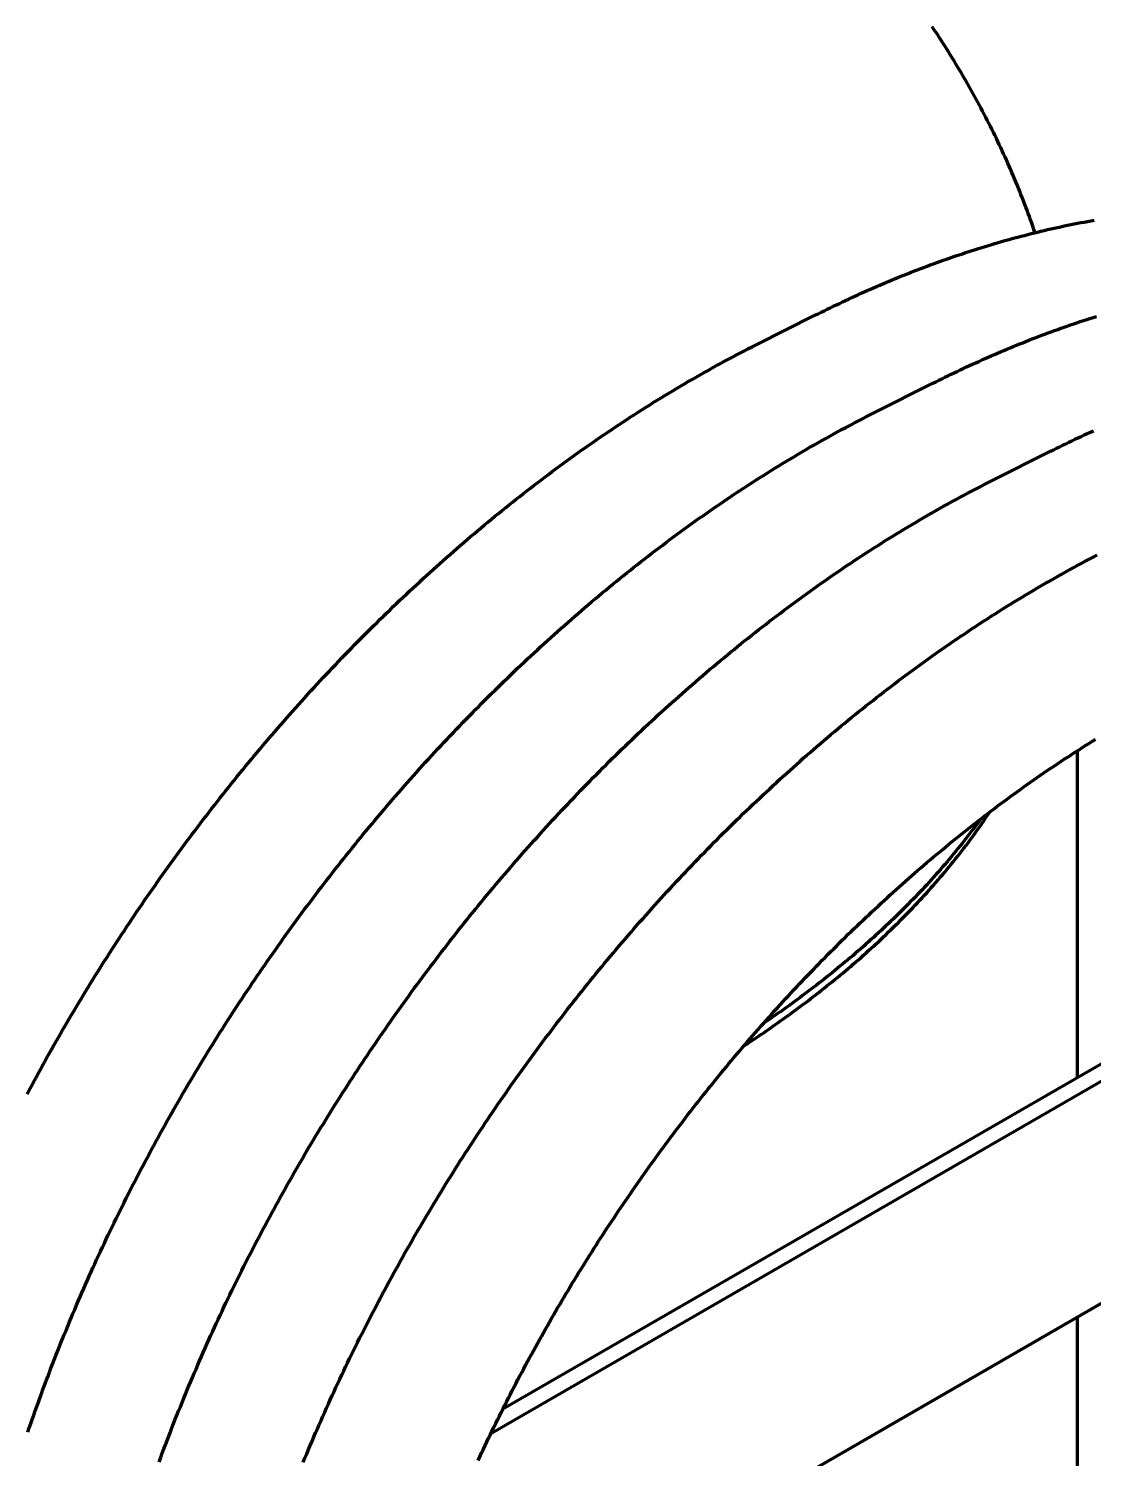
# Model space of a CAD drawing. Header units: millimetres. Extents: x 0 to 2382, y 0 to 420.
# Drawn here: x 330.92 to 346.59, y 126.08 to 147.11 of the extents above; entities that cross this region are included whole.
import ezdxf

# ---------------------------------------------------------------- set-up
doc = ezdxf.new("R2010")
doc.units = ezdxf.units.MM
doc.layers.add('01-VISIBLE', color=7, linetype='CONTINUOUS', lineweight=70)

msp = doc.modelspace()

# ---------------------------------------------------------------- linework, layer by layer
at = {"layer": '01-VISIBLE'}
for p, q in [((341.623, 142.46), (342.489, 142.896)), ((343.355, 141.46), (344.221, 141.895)), ((345.088, 140.46), (345.954, 140.895)), ((346.351, 131.683), (346.351, 136.489)), ((337.898, 126.804), (352.236, 135.081)), ((352.236, 134.82), (337.719, 126.439)), ((352.236, 131.554), (336.17, 122.278)), ((346.351, 99.84), (346.351, 128.156))]:
    msp.add_line(p, q, dxfattribs=at)
for points in [[(345.727, 144.112), (345.711, 144.159), (345.694, 144.206), (345.678, 144.253), (345.661, 144.3), (345.644, 144.347), (345.627, 144.394), (345.609, 144.441), (345.592, 144.488), (345.574, 144.535), (345.556, 144.582), (345.538, 144.628), (345.52, 144.675), (345.501, 144.721), (345.482, 144.767), (345.463, 144.814), (345.444, 144.86), (345.425, 144.906), (345.406, 144.952), (345.386, 144.998), (345.366, 145.044), (345.346, 145.09), (345.326, 145.136), (345.306, 145.181), (345.285, 145.227), (345.264, 145.272), (345.243, 145.318), (345.222, 145.363), (345.201, 145.408), (345.18, 145.454), (345.158, 145.499), (345.136, 145.544), (345.114, 145.589), (345.092, 145.633), (345.07, 145.678), (345.047, 145.723), (345.024, 145.767), (345.002, 145.812), (344.979, 145.856), (344.955, 145.901), (344.932, 145.945), (344.909, 145.989), (344.885, 146.033), (344.861, 146.077), (344.837, 146.121), (344.813, 146.164), (344.788, 146.208), (344.764, 146.252), (344.739, 146.295), (344.714, 146.339), (344.689, 146.382), (344.664, 146.425), (344.639, 146.468), (344.613, 146.511), (344.588, 146.554), (344.562, 146.597), (344.536, 146.64), (344.51, 146.682), (344.484, 146.725), (344.457, 146.767), (344.431, 146.81), (344.404, 146.852), (344.377, 146.894), (344.35, 146.936), (344.323, 146.978), (344.295, 147.02), (344.268, 147.062), (344.24, 147.103), (344.212, 147.145)], [(342.489, 142.896), (342.534, 142.918), (342.579, 142.94), (342.623, 142.962), (342.668, 142.984), (342.713, 143.006), (342.759, 143.028), (342.804, 143.05), (342.849, 143.071), (342.894, 143.093), (342.94, 143.114), (342.985, 143.135), (343.03, 143.156), (343.076, 143.177), (343.122, 143.198), (343.167, 143.219), (343.213, 143.239), (343.259, 143.259), (343.304, 143.28), (343.35, 143.3), (343.396, 143.32), (343.442, 143.339), (343.488, 143.359), (343.534, 143.378), (343.581, 143.398), (343.627, 143.417), (343.673, 143.436), (343.72, 143.455), (343.766, 143.474), (343.812, 143.493), (343.859, 143.511), (343.906, 143.529), (343.952, 143.548), (343.999, 143.566), (344.046, 143.584), (344.093, 143.601), (344.139, 143.619), (344.186, 143.636), (344.233, 143.654), (344.28, 143.671), (344.328, 143.688), (344.375, 143.705), (344.422, 143.721), (344.469, 143.738), (344.517, 143.754), (344.564, 143.771), (344.611, 143.787), (344.659, 143.802), (344.706, 143.818), (344.754, 143.834), (344.802, 143.849), (344.849, 143.864), (344.897, 143.879), (344.945, 143.894), (344.993, 143.909), (345.041, 143.924), (345.089, 143.938), (345.137, 143.952), (345.185, 143.966), (345.233, 143.98), (345.281, 143.994), (345.329, 144.007), (345.378, 144.021), (345.426, 144.034), (345.474, 144.047), (345.523, 144.06), (345.571, 144.072), (345.62, 144.085), (345.668, 144.097), (345.717, 144.109), (345.766, 144.121), (345.814, 144.133), (345.863, 144.144), (345.912, 144.156), (345.961, 144.167), (346.009, 144.178), (346.058, 144.189), (346.107, 144.199), (346.156, 144.21), (346.205, 144.22), (346.254, 144.23), (346.304, 144.24), (346.353, 144.249), (346.402, 144.259), (346.451, 144.268), (346.5, 144.277), (346.55, 144.286), (346.599, 144.294)], [(344.221, 141.895), (344.266, 141.918), (344.311, 141.94), (344.356, 141.962), (344.401, 141.984), (344.446, 142.006), (344.491, 142.028), (344.536, 142.05), (344.581, 142.071), (344.627, 142.093), (344.672, 142.114), (344.717, 142.135), (344.763, 142.156), (344.808, 142.177), (344.854, 142.198), (344.9, 142.218), (344.945, 142.239), (344.991, 142.259), (345.037, 142.279), (345.083, 142.299), (345.129, 142.319), (345.175, 142.339), (345.221, 142.359), (345.267, 142.378), (345.313, 142.398), (345.359, 142.417), (345.406, 142.436), (345.452, 142.455), (345.498, 142.474), (345.545, 142.492), (345.591, 142.511), (345.638, 142.529), (345.685, 142.547), (345.731, 142.565), (345.778, 142.583), (345.825, 142.601), (345.872, 142.619), (345.919, 142.636), (345.966, 142.654), (346.013, 142.671), (346.06, 142.688), (346.107, 142.705), (346.154, 142.721), (346.202, 142.738), (346.249, 142.754), (346.296, 142.77), (346.344, 142.786), (346.391, 142.802), (346.439, 142.818), (346.487, 142.834), (346.534, 142.849), (346.582, 142.864), (346.63, 142.879)], [(330.899, 131.437), (330.93, 131.496), (330.962, 131.554), (330.993, 131.613), (331.025, 131.672), (331.057, 131.731), (331.089, 131.789), (331.121, 131.848), (331.153, 131.906), (331.186, 131.964), (331.218, 132.023), (331.251, 132.081), (331.284, 132.139), (331.317, 132.197), (331.35, 132.255), (331.383, 132.313), (331.416, 132.37), (331.45, 132.428), (331.483, 132.486), (331.517, 132.543), (331.551, 132.601), (331.585, 132.658), (331.619, 132.716), (331.654, 132.773), (331.688, 132.83), (331.723, 132.887), (331.757, 132.944), (331.792, 133.001), (331.827, 133.058), (331.862, 133.115), (331.897, 133.171), (331.933, 133.228), (331.968, 133.284), (332.004, 133.341), (332.039, 133.397), (332.075, 133.453), (332.111, 133.51), (332.147, 133.566), (332.183, 133.622), (332.22, 133.678), (332.256, 133.734), (332.293, 133.789), (332.33, 133.845), (332.367, 133.901), (332.404, 133.956), (332.441, 134.012), (332.478, 134.067), (332.515, 134.122), (332.553, 134.177), (332.59, 134.233), (332.628, 134.288), (332.666, 134.342), (332.704, 134.397), (332.742, 134.452), (332.781, 134.507), (332.819, 134.561), (332.857, 134.616), (332.896, 134.67), (332.935, 134.724), (332.974, 134.779), (333.013, 134.833), (333.052, 134.887), (333.091, 134.941), (333.131, 134.995), (333.17, 135.048), (333.21, 135.102), (333.25, 135.156), (333.289, 135.209), (333.329, 135.263), (333.37, 135.316), (333.41, 135.369), (333.45, 135.422), (333.491, 135.475), (333.531, 135.528), (333.572, 135.581), (333.613, 135.634), (333.654, 135.686), (333.695, 135.739), (333.736, 135.791), (333.778, 135.844), (333.819, 135.896), (333.861, 135.948), (333.902, 136), (333.944, 136.052), (333.986, 136.104), (334.028, 136.156), (334.071, 136.208), (334.113, 136.259), (334.155, 136.311), (334.198, 136.362), (334.241, 136.413), (334.283, 136.464), (334.326, 136.516), (334.369, 136.567), (334.413, 136.617), (334.456, 136.668), (334.499, 136.719), (334.543, 136.769), (334.586, 136.82), (334.63, 136.87), (334.674, 136.92), (334.718, 136.971), (334.762, 137.021), (334.807, 137.071), (334.851, 137.12), (334.895, 137.17), (334.94, 137.22), (334.985, 137.269), (335.03, 137.319), (335.075, 137.368), (335.12, 137.417), (335.165, 137.466), (335.21, 137.515), (335.256, 137.564), (335.301, 137.613), (335.347, 137.661), (335.393, 137.71), (335.439, 137.758), (335.485, 137.807), (335.531, 137.855), (335.577, 137.903), (335.624, 137.951), (335.67, 137.999), (335.717, 138.046), (335.764, 138.094), (335.81, 138.141), (335.857, 138.189), (335.905, 138.236), (335.952, 138.283), (335.999, 138.33), (336.047, 138.377), (336.094, 138.424), (336.142, 138.47), (336.19, 138.517), (336.238, 138.563), (336.286, 138.61), (336.334, 138.656), (336.382, 138.702), (336.431, 138.748), (336.479, 138.794), (336.528, 138.839), (336.577, 138.885), (336.625, 138.93), (336.674, 138.975), (336.724, 139.021), (336.773, 139.066), (336.822, 139.111), (336.872, 139.155), (336.921, 139.2), (336.971, 139.244), (337.021, 139.289), (337.071, 139.333), (337.121, 139.377), (337.171, 139.421), (337.221, 139.465), (337.272, 139.509), (337.322, 139.552), (337.373, 139.596), (337.424, 139.639), (337.475, 139.682), (337.526, 139.725), (337.577, 139.768), (337.628, 139.811), (337.679, 139.853), (337.731, 139.896), (337.782, 139.938), (337.834, 139.98), (337.886, 140.022), (337.938, 140.064), (337.99, 140.106), (338.042, 140.148), (338.094, 140.189), (338.147, 140.23), (338.199, 140.272), (338.252, 140.313), (338.305, 140.353), (338.358, 140.394), (338.411, 140.435), (338.464, 140.475), (338.517, 140.515), (338.57, 140.555), (338.624, 140.595), (338.677, 140.635), (338.731, 140.675), (338.785, 140.714), (338.839, 140.753), (338.893, 140.792), (338.947, 140.831), (339.001, 140.87), (339.056, 140.909), (339.11, 140.947), (339.165, 140.986), (339.219, 141.024), (339.274, 141.062), (339.329, 141.1), (339.384, 141.137), (339.44, 141.175), (339.495, 141.212), (339.55, 141.249), (339.606, 141.286), (339.662, 141.323), (339.717, 141.359), (339.773, 141.396), (339.829, 141.432), (339.886, 141.468), (339.942, 141.504), (339.998, 141.54), (340.055, 141.575), (340.111, 141.611), (340.168, 141.646), (340.225, 141.681), (340.282, 141.715), (340.339, 141.75), (340.396, 141.784), (340.453, 141.819), (340.511, 141.853), (340.568, 141.886), (340.626, 141.92), (340.684, 141.953), (340.741, 141.987), (340.799, 142.02), (340.858, 142.053), (340.916, 142.085), (340.974, 142.118), (341.033, 142.15), (341.091, 142.182), (341.15, 142.214), (341.209, 142.245), (341.267, 142.277), (341.326, 142.308), (341.386, 142.339), (341.445, 142.369), (341.504, 142.4), (341.564, 142.43), (341.623, 142.46)], [(330.91, 126.461), (330.931, 126.524), (330.953, 126.587), (330.975, 126.65), (330.997, 126.713), (331.019, 126.776), (331.041, 126.839), (331.064, 126.902), (331.086, 126.964), (331.109, 127.027), (331.132, 127.09), (331.155, 127.152), (331.179, 127.215), (331.202, 127.277), (331.226, 127.34), (331.25, 127.402), (331.273, 127.464), (331.298, 127.527), (331.322, 127.589), (331.346, 127.651), (331.371, 127.713), (331.396, 127.775), (331.42, 127.837), (331.445, 127.899), (331.471, 127.96), (331.496, 128.022), (331.521, 128.084), (331.547, 128.145), (331.573, 128.207), (331.599, 128.268), (331.625, 128.33), (331.651, 128.391), (331.678, 128.452), (331.704, 128.514), (331.731, 128.575), (331.758, 128.636), (331.785, 128.697), (331.812, 128.758), (331.839, 128.819), (331.867, 128.88), (331.894, 128.94), (331.922, 129.001), (331.95, 129.062), (331.978, 129.122), (332.006, 129.183), (332.035, 129.243), (332.063, 129.303), (332.092, 129.364), (332.12, 129.424), (332.149, 129.484), (332.178, 129.544), (332.208, 129.604), (332.237, 129.664), (332.266, 129.724), (332.296, 129.784), (332.326, 129.843), (332.356, 129.903), (332.386, 129.962), (332.416, 130.022), (332.446, 130.081), (332.477, 130.141), (332.507, 130.2), (332.538, 130.259), (332.569, 130.318), (332.6, 130.377), (332.631, 130.436), (332.663, 130.495), (332.694, 130.554), (332.726, 130.613), (332.757, 130.672), (332.789, 130.73), (332.821, 130.789), (332.853, 130.847), (332.886, 130.906), (332.918, 130.964), (332.951, 131.022), (332.983, 131.081), (333.016, 131.139), (333.049, 131.197), (333.082, 131.255), (333.115, 131.312), (333.149, 131.37), (333.182, 131.428), (333.216, 131.486), (333.25, 131.543), (333.284, 131.601), (333.318, 131.658), (333.352, 131.715), (333.386, 131.773), (333.42, 131.83), (333.455, 131.887), (333.49, 131.944), (333.524, 132.001), (333.559, 132.058), (333.594, 132.114), (333.63, 132.171), (333.665, 132.228), (333.7, 132.284), (333.736, 132.341), (333.772, 132.397), (333.808, 132.453), (333.844, 132.509), (333.88, 132.566), (333.916, 132.622), (333.952, 132.678), (333.989, 132.733), (334.025, 132.789), (334.062, 132.845), (334.099, 132.9), (334.136, 132.956), (334.173, 133.011), (334.21, 133.067), (334.248, 133.122), (334.285, 133.177), (334.323, 133.232), (334.361, 133.287), (334.399, 133.342), (334.437, 133.397), (334.475, 133.452), (334.513, 133.507), (334.551, 133.561), (334.59, 133.616), (334.629, 133.67), (334.667, 133.724), (334.706, 133.779), (334.745, 133.833), (334.784, 133.887), (334.824, 133.941), (334.863, 133.994), (334.903, 134.048), (334.942, 134.102), (334.982, 134.156), (335.022, 134.209), (335.062, 134.262), (335.102, 134.316), (335.142, 134.369), (335.183, 134.422), (335.223, 134.475), (335.264, 134.528), (335.304, 134.581), (335.345, 134.634), (335.386, 134.686), (335.427, 134.739), (335.469, 134.791), (335.51, 134.844), (335.552, 134.896), (335.593, 134.948), (335.635, 135), (335.677, 135.052), (335.719, 135.104), (335.761, 135.156), (335.803, 135.207), (335.845, 135.259), (335.888, 135.31), (335.93, 135.362), (335.973, 135.413), (336.016, 135.464), (336.059, 135.515), (336.102, 135.566), (336.145, 135.617), (336.188, 135.668), (336.232, 135.719), (336.275, 135.769), (336.319, 135.82), (336.363, 135.87), (336.407, 135.92), (336.451, 135.97), (336.495, 136.02), (336.539, 136.07), (336.583, 136.12), (336.628, 136.17), (336.672, 136.22), (336.717, 136.269), (336.762, 136.318), (336.807, 136.368), (336.852, 136.417), (336.897, 136.466), (336.943, 136.515), (336.988, 136.564), (337.034, 136.613), (337.079, 136.661), (337.125, 136.71), (337.171, 136.758), (337.217, 136.806), (337.263, 136.855), (337.31, 136.903), (337.356, 136.951), (337.403, 136.998), (337.449, 137.046), (337.496, 137.094), (337.543, 137.141), (337.59, 137.189), (337.637, 137.236), (337.684, 137.283), (337.732, 137.33), (337.779, 137.377), (337.827, 137.424), (337.874, 137.47), (337.922, 137.517), (337.97, 137.563), (338.018, 137.609), (338.066, 137.656), (338.115, 137.702), (338.163, 137.748), (338.212, 137.793), (338.26, 137.839), (338.309, 137.885), (338.358, 137.93), (338.407, 137.975), (338.456, 138.02), (338.505, 138.065), (338.555, 138.11), (338.604, 138.155), (338.654, 138.2), (338.703, 138.244), (338.753, 138.289), (338.803, 138.333), (338.853, 138.377), (338.903, 138.421), (338.954, 138.465), (339.004, 138.509), (339.055, 138.552), (339.105, 138.596), (339.156, 138.639), (339.207, 138.682), (339.258, 138.725), (339.309, 138.768), (339.36, 138.811), (339.412, 138.853), (339.463, 138.896), (339.515, 138.938), (339.566, 138.98), (339.618, 139.022), (339.67, 139.064), (339.722, 139.106), (339.774, 139.147), (339.827, 139.189), (339.879, 139.23), (339.932, 139.271), (339.984, 139.312), (340.037, 139.353), (340.09, 139.394), (340.143, 139.434), (340.196, 139.475), (340.249, 139.515), (340.303, 139.555), (340.356, 139.595), (340.41, 139.635), (340.463, 139.674), (340.517, 139.714), (340.571, 139.753), (340.625, 139.792), (340.679, 139.831), (340.734, 139.87), (340.788, 139.909), (340.843, 139.947), (340.897, 139.985), (340.952, 140.024), (341.007, 140.062), (341.062, 140.099), (341.117, 140.137), (341.172, 140.174), (341.227, 140.212), (341.283, 140.249), (341.338, 140.286), (341.394, 140.323), (341.45, 140.359), (341.506, 140.396), (341.562, 140.432), (341.618, 140.468), (341.674, 140.504), (341.731, 140.539), (341.787, 140.575), (341.844, 140.61), (341.9, 140.645), (341.957, 140.68), (342.014, 140.715), (342.071, 140.75), (342.128, 140.784), (342.186, 140.818), (342.243, 140.852), (342.301, 140.886), (342.358, 140.92), (342.416, 140.953), (342.474, 140.986), (342.532, 141.019), (342.59, 141.052), (342.648, 141.085), (342.707, 141.117), (342.765, 141.15), (342.823, 141.182), (342.882, 141.213), (342.941, 141.245), (343, 141.276), (343.059, 141.307), (343.118, 141.338), (343.177, 141.369), (343.236, 141.4), (343.296, 141.43), (343.355, 141.46)], [(345.954, 140.895), (345.999, 140.918), (346.043, 140.94), (346.088, 140.962), (346.133, 140.984), (346.178, 141.006), (346.223, 141.028), (346.269, 141.049), (346.314, 141.071), (346.359, 141.092), (346.404, 141.114), (346.45, 141.135), (346.495, 141.156), (346.541, 141.177), (346.586, 141.197)], [(332.842, 126.027), (332.865, 126.09), (332.888, 126.152), (332.911, 126.215), (332.935, 126.277), (332.958, 126.34), (332.982, 126.402), (333.006, 126.464), (333.03, 126.526), (333.054, 126.589), (333.079, 126.651), (333.103, 126.713), (333.128, 126.775), (333.153, 126.837), (333.178, 126.898), (333.203, 126.96), (333.228, 127.022), (333.254, 127.084), (333.28, 127.145), (333.305, 127.207), (333.331, 127.268), (333.357, 127.33), (333.384, 127.391), (333.41, 127.452), (333.437, 127.513), (333.463, 127.575), (333.49, 127.636), (333.517, 127.697), (333.544, 127.758), (333.572, 127.819), (333.599, 127.879), (333.627, 127.94), (333.654, 128.001), (333.682, 128.061), (333.71, 128.122), (333.739, 128.182), (333.767, 128.243), (333.795, 128.303), (333.824, 128.363), (333.853, 128.424), (333.882, 128.484), (333.911, 128.544), (333.94, 128.604), (333.969, 128.664), (333.999, 128.724), (334.029, 128.783), (334.058, 128.843), (334.088, 128.903), (334.118, 128.962), (334.148, 129.022), (334.179, 129.081), (334.209, 129.141), (334.24, 129.2), (334.271, 129.259), (334.302, 129.318), (334.333, 129.377), (334.364, 129.436), (334.395, 129.495), (334.427, 129.554), (334.458, 129.613), (334.49, 129.671), (334.522, 129.73), (334.554, 129.789), (334.586, 129.847), (334.618, 129.906), (334.651, 129.964), (334.683, 130.022), (334.716, 130.08), (334.749, 130.138), (334.782, 130.196), (334.815, 130.254), (334.848, 130.312), (334.881, 130.37), (334.915, 130.428), (334.948, 130.485), (334.982, 130.543), (335.016, 130.6), (335.05, 130.658), (335.084, 130.715), (335.118, 130.772), (335.153, 130.83), (335.187, 130.887), (335.222, 130.944), (335.257, 131.001), (335.292, 131.057), (335.327, 131.114), (335.362, 131.171), (335.397, 131.227), (335.433, 131.284), (335.468, 131.34), (335.504, 131.397), (335.54, 131.453), (335.576, 131.509), (335.612, 131.565), (335.648, 131.621), (335.685, 131.677), (335.721, 131.733), (335.758, 131.789), (335.795, 131.845), (335.831, 131.9), (335.868, 131.956), (335.906, 132.011), (335.943, 132.067), (335.98, 132.122), (336.018, 132.177), (336.055, 132.232), (336.093, 132.287), (336.131, 132.342), (336.169, 132.397), (336.207, 132.452), (336.245, 132.506), (336.284, 132.561), (336.322, 132.615), (336.361, 132.67), (336.4, 132.724), (336.439, 132.778), (336.478, 132.832), (336.517, 132.886), (336.556, 132.94), (336.595, 132.994), (336.635, 133.048), (336.675, 133.102), (336.714, 133.155), (336.754, 133.209), (336.794, 133.262), (336.834, 133.315), (336.875, 133.369), (336.915, 133.422), (336.955, 133.475), (336.996, 133.528), (337.037, 133.581), (337.078, 133.633), (337.119, 133.686), (337.16, 133.739), (337.201, 133.791), (337.242, 133.843), (337.284, 133.896), (337.326, 133.948), (337.367, 134), (337.409, 134.052), (337.451, 134.104), (337.493, 134.156), (337.535, 134.207), (337.578, 134.259), (337.62, 134.31), (337.663, 134.362), (337.705, 134.413), (337.748, 134.464), (337.791, 134.515), (337.834, 134.566), (337.877, 134.617), (337.921, 134.668), (337.964, 134.718), (338.008, 134.769), (338.051, 134.819), (338.095, 134.87), (338.139, 134.92), (338.183, 134.97), (338.227, 135.02), (338.271, 135.07), (338.316, 135.12), (338.36, 135.17), (338.405, 135.219), (338.45, 135.269), (338.494, 135.318), (338.539, 135.368), (338.585, 135.417), (338.63, 135.466), (338.675, 135.515), (338.721, 135.564), (338.766, 135.612), (338.812, 135.661), (338.858, 135.709), (338.904, 135.758), (338.95, 135.806), (338.996, 135.854), (339.042, 135.902), (339.088, 135.95), (339.135, 135.998), (339.182, 136.046), (339.228, 136.093), (339.275, 136.141), (339.322, 136.188), (339.369, 136.236), (339.417, 136.283), (339.464, 136.33), (339.511, 136.377), (339.559, 136.423), (339.607, 136.47), (339.655, 136.517), (339.702, 136.563), (339.751, 136.609), (339.799, 136.655), (339.847, 136.701), (339.895, 136.747), (339.944, 136.793), (339.993, 136.839), (340.041, 136.884), (340.09, 136.93), (340.139, 136.975), (340.188, 137.02), (340.238, 137.065), (340.287, 137.11), (340.336, 137.155), (340.386, 137.2), (340.436, 137.244), (340.486, 137.288), (340.536, 137.333), (340.586, 137.377), (340.636, 137.421), (340.686, 137.465), (340.737, 137.508), (340.787, 137.552), (340.838, 137.595), (340.888, 137.639), (340.939, 137.682), (340.99, 137.725), (341.041, 137.768), (341.093, 137.81), (341.144, 137.853), (341.196, 137.896), (341.247, 137.938), (341.299, 137.98), (341.351, 138.022), (341.403, 138.064), (341.455, 138.106), (341.507, 138.147), (341.559, 138.189), (341.612, 138.23), (341.664, 138.271), (341.717, 138.312), (341.769, 138.353), (341.822, 138.394), (341.875, 138.434), (341.928, 138.475), (341.982, 138.515), (342.035, 138.555), (342.089, 138.595), (342.142, 138.635), (342.196, 138.674), (342.25, 138.714), (342.304, 138.753), (342.358, 138.792), (342.412, 138.831), (342.466, 138.87), (342.52, 138.908), (342.575, 138.947), (342.63, 138.985), (342.684, 139.023), (342.739, 139.061), (342.794, 139.099), (342.849, 139.137), (342.904, 139.174), (342.96, 139.212), (343.015, 139.249), (343.071, 139.286), (343.126, 139.322), (343.182, 139.359), (343.238, 139.395), (343.294, 139.432), (343.35, 139.468), (343.407, 139.504), (343.463, 139.539), (343.519, 139.575), (343.576, 139.61), (343.633, 139.645), (343.69, 139.68), (343.747, 139.715), (343.804, 139.75), (343.861, 139.784), (343.918, 139.818), (343.976, 139.852), (344.033, 139.886), (344.091, 139.92), (344.148, 139.953), (344.206, 139.986), (344.264, 140.019), (344.322, 140.052), (344.381, 140.085), (344.439, 140.117), (344.497, 140.149), (344.556, 140.181), (344.615, 140.213), (344.673, 140.245), (344.732, 140.276), (344.791, 140.307), (344.85, 140.338), (344.91, 140.369), (344.969, 140.399), (345.028, 140.43), (345.088, 140.46)], [(334.961, 126.022), (334.986, 126.083), (335.012, 126.145), (335.038, 126.207), (335.064, 126.268), (335.09, 126.329), (335.116, 126.391), (335.142, 126.452), (335.169, 126.513), (335.196, 126.574), (335.223, 126.635), (335.25, 126.696), (335.277, 126.757), (335.304, 126.818), (335.332, 126.879), (335.359, 126.94), (335.387, 127.001), (335.415, 127.061), (335.443, 127.122), (335.471, 127.182), (335.499, 127.243), (335.528, 127.303), (335.556, 127.363), (335.585, 127.423), (335.614, 127.484), (335.643, 127.544), (335.672, 127.604), (335.702, 127.664), (335.731, 127.723), (335.761, 127.783), (335.791, 127.843), (335.821, 127.903), (335.851, 127.962), (335.881, 128.022), (335.911, 128.081), (335.942, 128.14), (335.972, 128.2), (336.003, 128.259), (336.034, 128.318), (336.065, 128.377), (336.096, 128.436), (336.127, 128.495), (336.159, 128.554), (336.191, 128.613), (336.222, 128.671), (336.254, 128.73), (336.286, 128.788), (336.318, 128.847), (336.351, 128.905), (336.383, 128.964), (336.416, 129.022), (336.448, 129.08), (336.481, 129.138), (336.514, 129.196), (336.547, 129.254), (336.58, 129.312), (336.614, 129.37), (336.647, 129.428), (336.681, 129.485), (336.714, 129.543), (336.748, 129.6), (336.782, 129.658), (336.817, 129.715), (336.851, 129.772), (336.885, 129.829), (336.92, 129.886), (336.954, 129.943), (336.989, 130), (337.024, 130.057), (337.059, 130.114), (337.094, 130.171), (337.13, 130.227), (337.165, 130.284), (337.201, 130.34), (337.237, 130.397), (337.272, 130.453), (337.308, 130.509), (337.344, 130.565), (337.381, 130.621), (337.417, 130.677), (337.454, 130.733), (337.49, 130.789), (337.527, 130.844), (337.564, 130.9), (337.601, 130.956), (337.638, 131.011), (337.675, 131.066), (337.713, 131.122), (337.75, 131.177), (337.788, 131.232), (337.825, 131.287), (337.863, 131.342), (337.901, 131.397), (337.94, 131.451), (337.978, 131.506), (338.016, 131.561), (338.055, 131.615), (338.093, 131.67), (338.132, 131.724), (338.171, 131.778), (338.21, 131.832), (338.249, 131.886), (338.288, 131.94), (338.328, 131.994), (338.367, 132.048), (338.407, 132.102), (338.447, 132.155), (338.487, 132.209), (338.527, 132.262), (338.567, 132.315), (338.607, 132.368), (338.647, 132.422), (338.688, 132.475), (338.729, 132.528), (338.769, 132.58), (338.81, 132.633), (338.851, 132.686), (338.892, 132.738), (338.933, 132.791), (338.975, 132.843), (339.016, 132.895), (339.058, 132.948), (339.1, 133), (339.142, 133.052), (339.183, 133.104), (339.226, 133.155), (339.268, 133.207), (339.31, 133.259), (339.353, 133.31), (339.395, 133.361), (339.438, 133.413), (339.481, 133.464), (339.524, 133.515), (339.567, 133.566), (339.61, 133.617), (339.653, 133.668), (339.697, 133.718), (339.74, 133.769), (339.784, 133.819), (339.827, 133.87), (339.871, 133.92), (339.915, 133.97), (339.96, 134.02), (340.004, 134.07), (340.048, 134.12), (340.093, 134.17), (340.137, 134.219), (340.182, 134.269), (340.227, 134.318), (340.272, 134.367), (340.317, 134.416), (340.362, 134.466), (340.408, 134.515), (340.453, 134.563), (340.499, 134.612), (340.544, 134.661), (340.59, 134.709), (340.636, 134.758), (340.682, 134.806), (340.728, 134.854), (340.774, 134.902), (340.821, 134.95), (340.867, 134.998), (340.914, 135.046), (340.961, 135.093), (341.008, 135.141), (341.055, 135.188), (341.102, 135.235), (341.149, 135.283), (341.196, 135.33), (341.244, 135.376), (341.291, 135.423), (341.339, 135.47), (341.387, 135.516), (341.435, 135.563), (341.483, 135.609), (341.531, 135.655), (341.579, 135.701), (341.628, 135.747), (341.676, 135.793), (341.725, 135.839), (341.774, 135.884), (341.823, 135.93), (341.872, 135.975), (341.921, 136.02), (341.97, 136.065), (342.019, 136.11), (342.069, 136.155), (342.118, 136.199), (342.168, 136.244), (342.218, 136.288), (342.268, 136.332), (342.318, 136.377), (342.368, 136.421), (342.418, 136.464), (342.469, 136.508), (342.519, 136.552), (342.57, 136.595), (342.621, 136.638), (342.672, 136.682), (342.723, 136.725), (342.774, 136.767), (342.825, 136.81), (342.876, 136.853), (342.928, 136.895), (342.98, 136.938), (343.031, 136.98), (343.083, 137.022), (343.135, 137.064), (343.187, 137.105), (343.239, 137.147), (343.292, 137.188), (343.344, 137.23), (343.396, 137.271), (343.449, 137.312), (343.502, 137.353), (343.555, 137.393), (343.608, 137.434), (343.661, 137.474), (343.714, 137.515), (343.767, 137.555), (343.821, 137.595), (343.875, 137.634), (343.928, 137.674), (343.982, 137.713), (344.036, 137.753), (344.09, 137.792), (344.144, 137.831), (344.198, 137.87), (344.253, 137.908), (344.307, 137.947), (344.362, 137.985), (344.417, 138.023), (344.472, 138.061), (344.527, 138.099), (344.582, 138.137), (344.637, 138.174), (344.692, 138.211), (344.748, 138.248), (344.803, 138.285), (344.859, 138.322), (344.915, 138.359), (344.971, 138.395), (345.027, 138.431), (345.083, 138.467), (345.139, 138.503), (345.195, 138.539), (345.252, 138.575), (345.308, 138.61), (345.365, 138.645), (345.422, 138.68), (345.479, 138.715), (345.536, 138.749), (345.593, 138.784), (345.651, 138.818), (345.708, 138.852), (345.765, 138.886), (345.823, 138.919), (345.881, 138.953), (345.939, 138.986), (345.997, 139.019), (346.055, 139.052), (346.113, 139.084), (346.171, 139.117), (346.23, 139.149), (346.288, 139.181), (346.347, 139.213), (346.406, 139.245), (346.465, 139.276), (346.524, 139.307), (346.583, 139.338), (346.642, 139.369)], [(337.535, 126.047), (337.56, 126.101), (337.585, 126.156), (337.611, 126.211), (337.637, 126.265), (337.662, 126.32), (337.688, 126.374), (337.714, 126.428), (337.74, 126.483), (337.767, 126.537), (337.793, 126.591), (337.82, 126.645), (337.846, 126.699), (337.873, 126.753), (337.9, 126.807), (337.927, 126.861), (337.954, 126.914), (337.982, 126.968), (338.009, 127.022), (338.036, 127.075), (338.064, 127.129), (338.092, 127.182), (338.12, 127.236), (338.148, 127.289), (338.176, 127.342), (338.204, 127.395), (338.233, 127.448), (338.261, 127.501), (338.29, 127.554), (338.319, 127.607), (338.348, 127.66), (338.377, 127.713), (338.406, 127.766), (338.435, 127.818), (338.464, 127.871), (338.494, 127.923), (338.523, 127.976), (338.553, 128.028), (338.583, 128.081), (338.613, 128.133), (338.643, 128.185), (338.673, 128.237), (338.704, 128.289), (338.734, 128.341), (338.765, 128.393), (338.795, 128.445), (338.826, 128.497), (338.857, 128.548), (338.888, 128.6), (338.919, 128.652), (338.951, 128.703), (338.982, 128.754), (339.013, 128.806), (339.045, 128.857), (339.077, 128.908), (339.109, 128.959), (339.141, 129.01), (339.173, 129.061), (339.205, 129.112), (339.237, 129.163), (339.27, 129.214), (339.302, 129.265), (339.335, 129.315), (339.367, 129.366), (339.4, 129.416), (339.433, 129.467), (339.466, 129.517), (339.5, 129.567), (339.533, 129.617), (339.566, 129.667), (339.6, 129.717), (339.634, 129.767), (339.667, 129.817), (339.701, 129.867), (339.735, 129.917), (339.769, 129.966), (339.804, 130.016), (339.838, 130.065), (339.872, 130.115), (339.907, 130.164), (339.942, 130.213), (339.976, 130.263), (340.011, 130.312), (340.046, 130.361), (340.082, 130.41), (340.117, 130.459), (340.152, 130.507), (340.188, 130.556), (340.223, 130.605), (340.259, 130.653), (340.295, 130.702), (340.33, 130.75), (340.366, 130.798), (340.403, 130.846), (340.439, 130.895), (340.475, 130.943), (340.512, 130.991), (340.548, 131.039), (340.585, 131.086), (340.621, 131.134), (340.658, 131.182), (340.695, 131.229), (340.732, 131.277), (340.77, 131.324), (340.807, 131.371), (340.844, 131.419), (340.882, 131.466), (340.919, 131.513), (340.957, 131.56), (340.995, 131.606), (341.033, 131.653), (341.071, 131.7), (341.109, 131.747), (341.148, 131.793), (341.186, 131.839), (341.224, 131.886), (341.263, 131.932), (341.302, 131.978), (341.341, 132.024), (341.379, 132.07), (341.418, 132.116), (341.458, 132.162), (341.497, 132.208), (341.536, 132.253), (341.576, 132.299), (341.615, 132.344), (341.655, 132.389), (341.695, 132.435), (341.735, 132.48), (341.775, 132.525), (341.815, 132.57), (341.855, 132.615), (341.895, 132.659), (341.936, 132.704), (341.976, 132.749), (342.017, 132.793), (342.057, 132.837), (342.098, 132.882), (342.139, 132.926), (342.18, 132.97), (342.221, 133.014), (342.263, 133.058), (342.304, 133.102), (342.346, 133.145), (342.387, 133.189), (342.429, 133.232), (342.471, 133.276), (342.513, 133.319), (342.555, 133.362), (342.597, 133.405), (342.639, 133.448), (342.681, 133.491), (342.724, 133.534), (342.766, 133.576), (342.809, 133.619), (342.852, 133.661), (342.894, 133.704), (342.937, 133.746), (342.98, 133.788), (343.024, 133.83), (343.067, 133.872), (343.11, 133.914), (343.154, 133.955), (343.197, 133.997), (343.241, 134.038), (343.285, 134.08), (343.329, 134.121), (343.373, 134.162), (343.417, 134.203), (343.461, 134.244), (343.505, 134.285), (343.55, 134.325), (343.594, 134.366), (343.639, 134.406), (343.684, 134.447), (343.729, 134.487), (343.774, 134.527), (343.819, 134.567), (343.864, 134.607), (343.909, 134.646), (343.955, 134.686), (344, 134.725), (344.046, 134.765), (344.091, 134.804), (344.137, 134.843), (344.183, 134.882), (344.229, 134.921), (344.275, 134.96), (344.322, 134.998), (344.368, 135.037), (344.414, 135.075), (344.461, 135.113), (344.508, 135.151), (344.554, 135.189), (344.601, 135.227), (344.648, 135.265), (344.695, 135.302), (344.743, 135.34), (344.79, 135.377), (344.837, 135.414), (344.885, 135.451), (344.932, 135.488), (344.98, 135.525), (345.028, 135.562), (345.076, 135.598), (345.124, 135.634), (345.172, 135.671), (345.22, 135.707), (345.269, 135.743), (345.317, 135.778), (345.366, 135.814), (345.414, 135.849), (345.463, 135.885), (345.512, 135.92), (345.561, 135.955), (345.61, 135.99), (345.659, 136.025), (345.709, 136.059), (345.758, 136.094), (345.808, 136.128), (345.857, 136.162), (345.907, 136.196), (345.957, 136.23), (346.007, 136.263), (346.057, 136.297), (346.107, 136.33), (346.157, 136.363), (346.208, 136.396), (346.258, 136.429), (346.309, 136.462), (346.359, 136.494), (346.41, 136.527), (346.461, 136.559), (346.512, 136.591), (346.563, 136.623), (346.615, 136.655)], [(341.443, 132.145), (341.485, 132.172), (341.527, 132.2), (341.569, 132.228), (341.611, 132.256), (341.653, 132.284), (341.694, 132.312), (341.736, 132.34), (341.777, 132.368), (341.819, 132.397), (341.86, 132.426), (341.901, 132.454), (341.942, 132.483), (341.983, 132.512), (342.024, 132.542), (342.065, 132.571), (342.106, 132.6), (342.147, 132.63), (342.187, 132.66), (342.228, 132.689), (342.268, 132.719), (342.308, 132.75), (342.349, 132.78), (342.389, 132.81), (342.429, 132.841), (342.468, 132.871), (342.508, 132.902), (342.548, 132.933), (342.587, 132.964), (342.627, 132.996), (342.666, 133.027), (342.705, 133.058), (342.744, 133.09), (342.783, 133.122), (342.822, 133.154), (342.861, 133.186), (342.9, 133.218), (342.938, 133.25), (342.976, 133.283), (343.015, 133.315), (343.053, 133.348), (343.091, 133.381), (343.129, 133.414), (343.167, 133.447), (343.204, 133.481), (343.242, 133.514), (343.279, 133.548), (343.316, 133.582), (343.354, 133.615), (343.391, 133.649), (343.427, 133.684), (343.464, 133.718), (343.501, 133.753), (343.537, 133.787), (343.573, 133.822), (343.61, 133.857), (343.646, 133.892), (343.681, 133.927), (343.717, 133.963), (343.753, 133.998), (343.788, 134.034), (343.823, 134.07), (343.859, 134.106), (343.894, 134.142), (343.928, 134.178), (343.963, 134.215), (343.997, 134.251), (344.032, 134.288), (344.066, 134.325), (344.1, 134.362), (344.134, 134.399), (344.167, 134.437), (344.201, 134.474), (344.234, 134.512), (344.267, 134.55), (344.3, 134.588), (344.333, 134.626), (344.366, 134.664), (344.398, 134.702), (344.43, 134.741), (344.462, 134.78), (344.494, 134.819), (344.526, 134.858), (344.557, 134.897), (344.589, 134.936), (344.62, 134.976), (344.651, 135.015), (344.681, 135.055), (344.712, 135.095), (344.742, 135.135), (344.772, 135.176), (344.802, 135.216), (344.832, 135.257), (344.861, 135.298), (344.891, 135.338), (344.92, 135.38), (344.948, 135.421), (344.977, 135.462), (345.005, 135.504), (345.034, 135.545), (345.061, 135.587)], [(344.928, 135.485), (344.899, 135.444), (344.869, 135.404), (344.839, 135.364), (344.809, 135.324), (344.779, 135.284), (344.748, 135.244), (344.717, 135.205), (344.686, 135.165), (344.655, 135.126), (344.624, 135.087), (344.593, 135.048), (344.561, 135.009), (344.529, 134.97), (344.497, 134.932), (344.465, 134.893), (344.433, 134.855), (344.4, 134.817), (344.367, 134.779), (344.334, 134.741), (344.301, 134.703), (344.268, 134.666), (344.235, 134.629), (344.201, 134.591), (344.168, 134.554), (344.134, 134.517), (344.1, 134.481), (344.065, 134.444), (344.031, 134.408), (343.997, 134.371), (343.962, 134.335), (343.927, 134.299), (343.892, 134.263), (343.857, 134.227), (343.822, 134.192), (343.786, 134.156), (343.751, 134.121), (343.715, 134.086), (343.679, 134.051), (343.643, 134.016), (343.607, 133.981), (343.571, 133.947), (343.534, 133.912), (343.498, 133.878), (343.461, 133.844), (343.424, 133.81), (343.387, 133.776), (343.35, 133.742), (343.313, 133.709), (343.276, 133.675), (343.238, 133.642), (343.201, 133.609), (343.163, 133.576), (343.125, 133.543), (343.087, 133.51), (343.049, 133.478), (343.011, 133.445), (342.973, 133.413), (342.934, 133.381), (342.896, 133.349), (342.857, 133.317), (342.818, 133.285), (342.78, 133.254), (342.741, 133.222), (342.702, 133.191), (342.662, 133.16), (342.623, 133.128), (342.584, 133.098), (342.544, 133.067), (342.505, 133.036), (342.465, 133.006), (342.425, 132.975), (342.385, 132.945), (342.345, 132.915), (342.305, 132.885), (342.265, 132.855), (342.224, 132.825), (342.184, 132.795), (342.143, 132.766), (342.103, 132.737), (342.062, 132.707), (342.021, 132.678), (341.98, 132.649), (341.939, 132.621), (341.898, 132.592), (341.857, 132.563), (341.816, 132.535), (341.775, 132.507), (341.733, 132.478)]]:
    msp.add_lwpolyline(points, dxfattribs=at)

doc.saveas('drawing.dxf')
